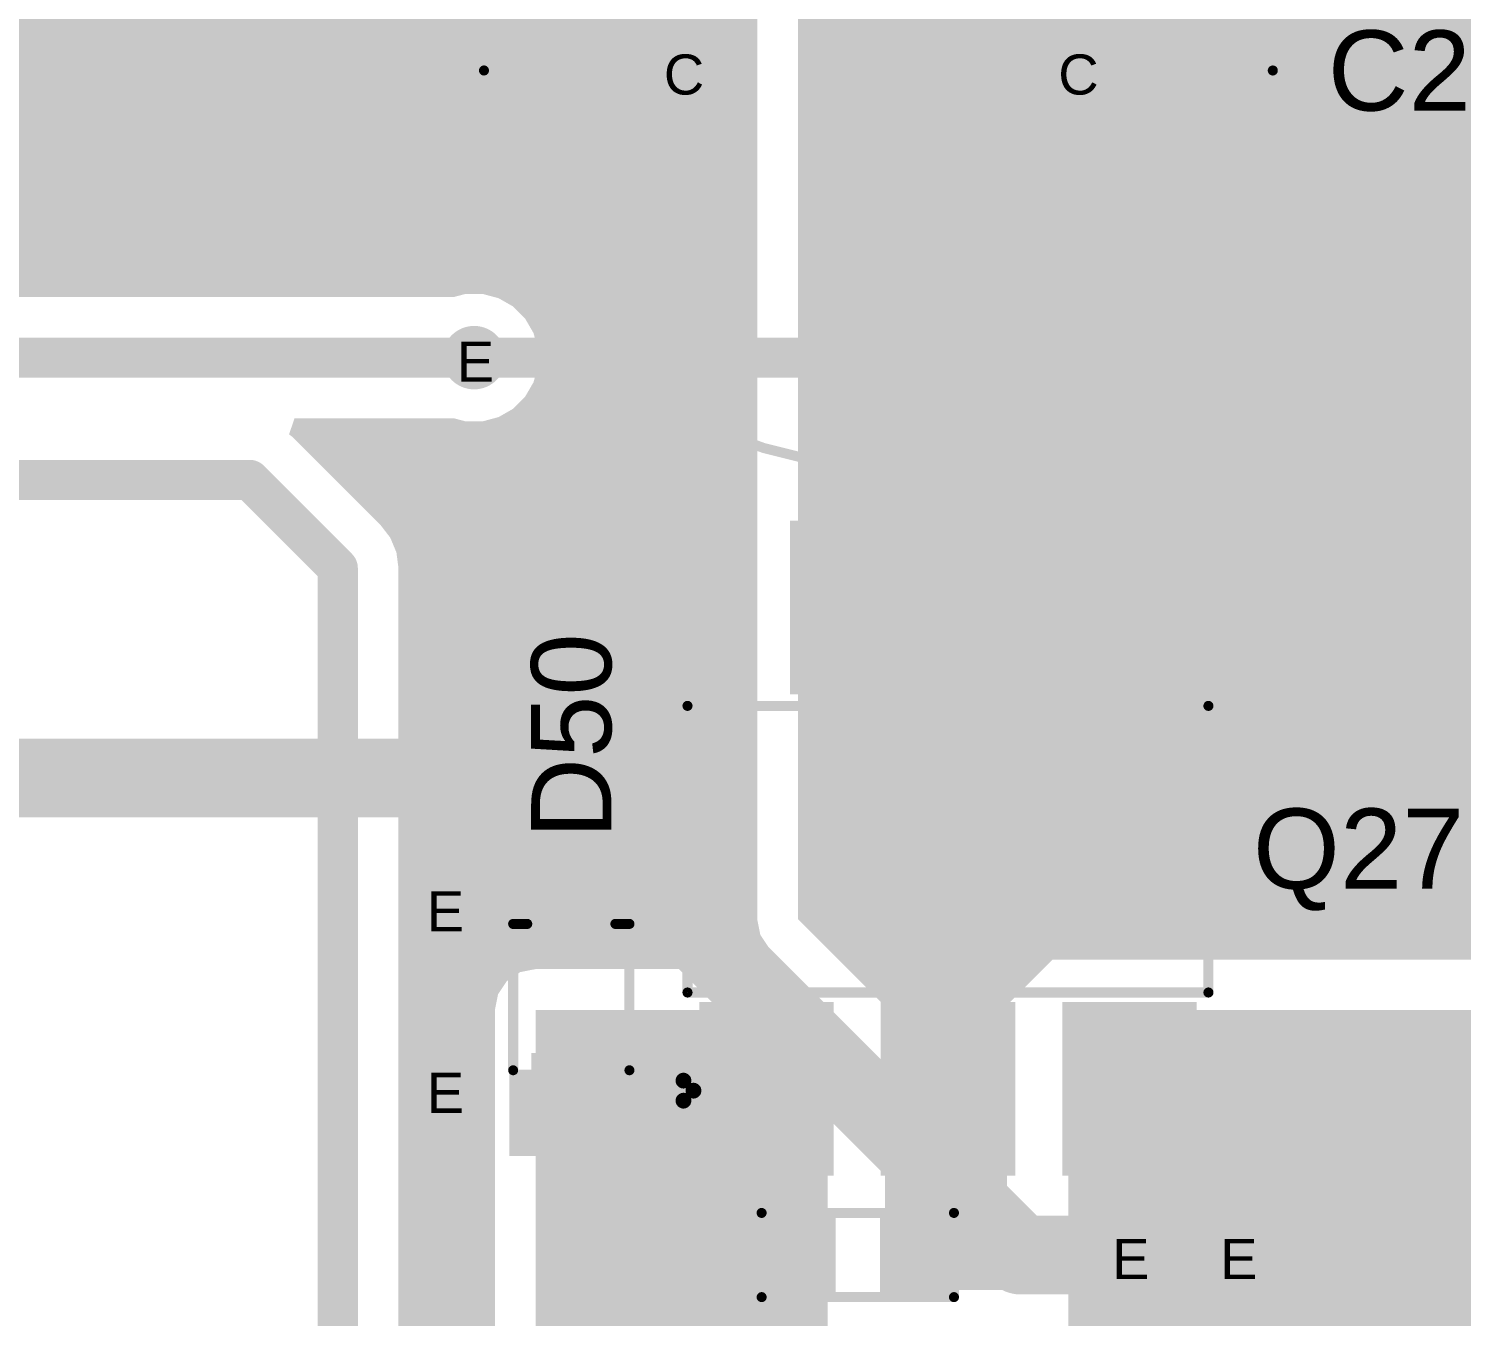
# Model space of a CAD drawing. Header units: inches. Extents: x 68 to 568, y 3 to 460.
# Drawn here: x 167.43 to 185.59, y 24.2 to 40.52 of the extents above; entities that cross this region are included whole.
import ezdxf

# ---------------------------------------------------------------- set-up
doc = ezdxf.new("R2010")
doc.units = ezdxf.units.IN
for name, color, linetype in [('Bottom Layer', 5, 'Continuous'), ('Bottom Solder', 6, 'Continuous'), ('Drill Drawing', 1, 'Continuous'), ('Layer 1', 16, 'Continuous'), ('Layer 2', 76, 'Continuous'), ('Multi-Layer', 9, 'Continuous'), ('Pad Holes', 156, 'Continuous'), ('Top Layer', 1, 'Continuous'), ('Top Overlay', 2, 'Continuous'), ('Top Paste', 8, 'Continuous'), ('Top Solder', 216, 'Continuous'), ('Via Holes', 16, 'Continuous')]:
    doc.layers.add(name, color=color, linetype=linetype)
doc.styles.add('Arial', font='', dxfattribs={"height": 0.2})
doc.styles.get('Arial').set_extended_font_data('Arial')

# ---------------------------------------------------------------- blocks, each defined once
blk = doc.blocks.new('EEUFR1V471B_108')
at = {"layer": 'Bottom Layer'}
h = blk.add_hatch(color=5, dxfattribs=at)
edge = h.paths.add_edge_path()
edge.add_arc((-2.5, 0), 0.8, 0, 360)
h = blk.add_hatch(color=5, dxfattribs=at)
edge = h.paths.add_edge_path()
edge.add_arc((2.5, 0), 0.8, 0, 360)
at = {"layer": 'Bottom Solder'}
h = blk.add_hatch(color=6, dxfattribs=at)
edge = h.paths.add_edge_path()
edge.add_arc((-2.5, 0), 0.85, 0, 360)
h = blk.add_hatch(color=6, dxfattribs=at)
edge = h.paths.add_edge_path()
edge.add_arc((2.5, 0), 0.85, 0, 360)
at = {"layer": 'Layer 1'}
h = blk.add_hatch(color=16, dxfattribs=at)
edge = h.paths.add_edge_path()
edge.add_arc((-2.5, 0), 0.8, 0, 360)
h = blk.add_hatch(color=16, dxfattribs=at)
edge = h.paths.add_edge_path()
edge.add_arc((2.5, 0), 0.8, 0, 360)
at = {"layer": 'Layer 2'}
h = blk.add_hatch(color=76, dxfattribs=at)
edge = h.paths.add_edge_path()
edge.add_arc((-2.5, 0), 0.8, 0, 360)
h = blk.add_hatch(color=76, dxfattribs=at)
edge = h.paths.add_edge_path()
edge.add_arc((2.5, 0), 0.8, 0, 360)
at = {"layer": 'Multi-Layer'}
h = blk.add_hatch(color=9, dxfattribs=at)
edge = h.paths.add_edge_path()
edge.add_arc((-2.5, 0), 0.8, 0, 360)
h = blk.add_hatch(color=9, dxfattribs=at)
edge = h.paths.add_edge_path()
edge.add_arc((2.5, 0), 0.8, 0, 360)
at = {"layer": 'Pad Holes'}
h = blk.add_hatch(color=7, dxfattribs=at)
edge = h.paths.add_edge_path()
edge.add_arc((-2.5, 0), 0.5, 0, 360)
h = blk.add_hatch(color=7, dxfattribs=at)
edge = h.paths.add_edge_path()
edge.add_arc((2.5, 0), 0.5, 0, 360)
at = {"layer": 'Top Layer'}
h = blk.add_hatch(color=1, dxfattribs=at)
edge = h.paths.add_edge_path()
edge.add_arc((-2.5, 0), 0.8, 0, 360)
h = blk.add_hatch(color=1, dxfattribs=at)
edge = h.paths.add_edge_path()
edge.add_arc((2.5, 0), 0.8, 0, 360)
at = {"layer": 'Top Overlay'}
blk.add_hatch(color=2, dxfattribs=at).paths.add_polyline_path([(3.556, 3.556), (3.556, -3.556), (4.318, -2.54), (4.826, -1.016), (4.973, 0.523), (4.826, 1.524)])
at = {"layer": 'Top Solder'}
h = blk.add_hatch(color=216, dxfattribs=at)
edge = h.paths.add_edge_path()
edge.add_arc((-2.5, 0), 0.85, 0, 360)
h = blk.add_hatch(color=216, dxfattribs=at)
edge = h.paths.add_edge_path()
edge.add_arc((2.5, 0), 0.85, 0, 360)
at = {"layer": 'Top Overlay'}
for points in [[(5, 0, 0.127, 0.127, 1), (-5, 0, 0.127, 0.127, 1)], [(-4.128, 0.762, 0.127, 0.127, 1), (-4, 0.762, 0.127, 0.127, 1)], [(-5.032, 0, 0.0635, 0.0635, 1), (-4.968, 0, 0.0635, 0.0635, 1)], [(-4.636, 0, 0.127, 0.127, 1), (-4.508, 0, 0.127, 0.127, 1)], [(-3.619, 0, 0.127, 0.127, 1), (-3.493, 0, 0.127, 0.127, 1)], [(4.968, 0, 0.0635, 0.0635, 1), (5.032, 0, 0.0635, 0.0635, 1)], [(-4.128, -0.762, 0.127, 0.127, 1), (-4, -0.762, 0.127, 0.127, 1)]]:
    blk.add_lwpolyline(points, format="xyseb", close=True, dxfattribs=at)
for points in [[(-4.064, 0.762, 0.254, 0.254, 0), (-4.064, -0.762, 0.254, 0.254, 0)], [(-3.556, 0, 0.254, 0.254, 0), (-4.572, 0, 0.254, 0.254, 0)]]:
    blk.add_lwpolyline(points, format="xyseb", dxfattribs=at)
blk = doc.blocks.new('SOD_323_134')
at = {"layer": 'Top Layer'}
for points in [[(-0.75, -0.45), (-1.55, -0.45), (-1.55, 0.45), (-0.75, 0.45)], [(1.55, -0.45), (0.75, -0.45), (0.75, 0.45), (1.55, 0.45)]]:
    blk.add_hatch(color=1, dxfattribs=at).paths.add_polyline_path(points)
at = {"layer": 'Top Overlay'}
for points in [[(-2, 0.482), (-0.908, 0.482), (-0.908, 0.787), (-2, 0.787)], [(-2.001, -0.508), (-1.569, -0.508), (-1.569, 0.508), (-2.001, 0.508)], [(-2, -0.788), (-0.908, -0.788), (-0.908, -0.483), (-2, -0.483)]]:
    blk.add_hatch(color=2, dxfattribs=at).paths.add_polyline_path(points)
at = {"layer": 'Top Paste'}
for points in [[(-0.75, -0.45), (-1.55, -0.45), (-1.55, 0.45), (-0.75, 0.45)], [(1.55, -0.45), (0.75, -0.45), (0.75, 0.45), (1.55, 0.45)]]:
    blk.add_hatch(color=8, dxfattribs=at).paths.add_polyline_path(points)
at = {"layer": 'Top Solder'}
for points in [[(-0.695, -0.505), (-1.605, -0.505), (-1.605, 0.505), (-0.695, 0.505)], [(1.605, -0.505), (0.695, -0.505), (0.695, 0.505), (1.605, 0.505)]]:
    blk.add_hatch(color=216, dxfattribs=at).paths.add_polyline_path(points)
at = {"layer": 'Top Overlay'}
for points in [[(-0.914, 0.737, 0.127, 0.127, 0), (0.94, 0.737, 0.127, 0.127, 0)], [(0.94, 0.737, 0.127, 0.127, 0), (0.94, 0.559, 0.127, 0.127, 0)], [(0.94, -0.559, 0.127, 0.127, 0), (0.94, -0.737, 0.127, 0.127, 0)], [(-0.914, -0.737, 0.127, 0.127, 0), (0.94, -0.737, 0.127, 0.127, 0)]]:
    blk.add_lwpolyline(points, format="xyseb", dxfattribs=at)
for points in [[(-0.946, 0.737, 0.0635, 0.0635, 1), (-0.883, 0.737, 0.0635, 0.0635, 1)], [(0.908, 0.737, 0.0635, 0.0635, 1), (0.972, 0.737, 0.0635, 0.0635, 1)], [(0.908, 0.737, 0.0635, 0.0635, 1), (0.972, 0.737, 0.0635, 0.0635, 1)], [(0.908, 0.559, 0.0635, 0.0635, 1), (0.972, 0.559, 0.0635, 0.0635, 1)], [(0.908, -0.559, 0.0635, 0.0635, 1), (0.972, -0.559, 0.0635, 0.0635, 1)], [(-0.946, -0.737, 0.0635, 0.0635, 1), (-0.883, -0.737, 0.0635, 0.0635, 1)], [(0.908, -0.737, 0.0635, 0.0635, 1), (0.972, -0.737, 0.0635, 0.0635, 1)], [(0.908, -0.737, 0.0635, 0.0635, 1), (0.972, -0.737, 0.0635, 0.0635, 1)]]:
    blk.add_lwpolyline(points, format="xyseb", close=True, dxfattribs=at)
blk = doc.blocks.new('SOT__223_138')
at = {"layer": 'Top Layer'}
for points in [[(-1.9, 4.05), (1.9, 4.05), (1.9, 2.05), (-1.9, 2.05)], [(-3.05, -2.05), (-1.55, -2.05), (-1.55, -4.05), (-3.05, -4.05)], [(-0.75, -2.05), (0.75, -2.05), (0.75, -4.05), (-0.75, -4.05)], [(1.55, -2.05), (3.05, -2.05), (3.05, -4.05), (1.55, -4.05)]]:
    blk.add_hatch(color=1, dxfattribs=at).paths.add_polyline_path(points)
at = {"layer": 'Top Paste'}
for points in [[(-1.9, 4.05), (1.9, 4.05), (1.9, 2.05), (-1.9, 2.05)], [(-3.05, -2.05), (-1.55, -2.05), (-1.55, -4.05), (-3.05, -4.05)], [(-0.75, -2.05), (0.75, -2.05), (0.75, -4.05), (-0.75, -4.05)], [(1.55, -2.05), (3.05, -2.05), (3.05, -4.05), (1.55, -4.05)]]:
    blk.add_hatch(color=8, dxfattribs=at).paths.add_polyline_path(points)
at = {"layer": 'Top Solder'}
for points in [[(-2.002, 4.152), (2.002, 4.152), (2.002, 1.948), (-2.002, 1.948)], [(-3.152, -1.948), (-1.448, -1.948), (-1.448, -4.152), (-3.152, -4.152)], [(-0.852, -1.948), (0.852, -1.948), (0.852, -4.152), (-0.852, -4.152)], [(1.448, -1.948), (3.152, -1.948), (3.152, -4.152), (1.448, -4.152)]]:
    blk.add_hatch(color=216, dxfattribs=at).paths.add_polyline_path(points)
at = {"layer": 'Top Overlay'}
for points in [[(-3.302, -1.829, 0.127, 0.127, 0), (-3.302, 1.803, 0.127, 0.127, 0)], [(-3.302, 1.803, 0.127, 0.127, 0), (3.302, 1.803, 0.127, 0.127, 0)], [(3.302, -1.829, 0.127, 0.127, 0), (3.302, 1.803, 0.127, 0.127, 0)], [(-3.302, -1.829, 0.127, 0.127, 0), (3.302, -1.829, 0.127, 0.127, 0)], [(-3.353, -3.2, 0.2, 0.2, 0), (-3.353, -2.946, 0.2, 0.2, 0)], [(-3.353, -2.946, 0.2, 0.2, 0), (-3.226, -3.073, 0.2, 0.2, 0)], [(-3.353, -3.2, 0.2, 0.2, 0), (-3.226, -3.073, 0.2, 0.2, 0)]]:
    blk.add_lwpolyline(points, format="xyseb", dxfattribs=at)
for points in [[(-3.334, 1.803, 0.0635, 0.0635, 1), (-3.27, 1.803, 0.0635, 0.0635, 1)], [(-3.334, 1.803, 0.0635, 0.0635, 1), (-3.27, 1.803, 0.0635, 0.0635, 1)], [(3.27, 1.803, 0.0635, 0.0635, 1), (3.334, 1.803, 0.0635, 0.0635, 1)], [(3.27, 1.803, 0.0635, 0.0635, 1), (3.334, 1.803, 0.0635, 0.0635, 1)], [(-3.334, -1.829, 0.0635, 0.0635, 1), (-3.27, -1.829, 0.0635, 0.0635, 1)], [(-3.334, -1.829, 0.0635, 0.0635, 1), (-3.27, -1.829, 0.0635, 0.0635, 1)], [(3.27, -1.829, 0.0635, 0.0635, 1), (3.334, -1.829, 0.0635, 0.0635, 1)], [(3.27, -1.829, 0.0635, 0.0635, 1), (3.334, -1.829, 0.0635, 0.0635, 1)], [(-3.403, -2.946, 0.1, 0.1, 1), (-3.303, -2.946, 0.1, 0.1, 1)], [(-3.403, -2.946, 0.1, 0.1, 1), (-3.303, -2.946, 0.1, 0.1, 1)], [(-3.276, -3.073, 0.1, 0.1, 1), (-3.176, -3.073, 0.1, 0.1, 1)], [(-3.276, -3.073, 0.1, 0.1, 1), (-3.176, -3.073, 0.1, 0.1, 1)], [(-3.403, -3.2, 0.1, 0.1, 1), (-3.303, -3.2, 0.1, 0.1, 1)], [(-3.403, -3.2, 0.1, 0.1, 1), (-3.303, -3.2, 0.1, 0.1, 1)]]:
    blk.add_lwpolyline(points, format="xyseb", close=True, dxfattribs=at)
blk = doc.blocks.new('R___0603_144')
at = {"layer": 'Top Layer'}
for points in [[(-0.381, 0.4445), (-0.381, -0.4445), (-1.143, -0.4445), (-1.143, 0.4445)], [(1.143, 0.4445), (1.143, -0.4445), (0.381, -0.4445), (0.381, 0.4445)]]:
    blk.add_hatch(color=1, dxfattribs=at).paths.add_polyline_path(points)
at = {"layer": 'Top Paste'}
for points in [[(-0.381, 0.4445), (-0.381, -0.4445), (-1.143, -0.4445), (-1.143, 0.4445)], [(1.143, 0.4445), (1.143, -0.4445), (0.381, -0.4445), (0.381, 0.4445)]]:
    blk.add_hatch(color=8, dxfattribs=at).paths.add_polyline_path(points)
at = {"layer": 'Top Solder'}
for points in [[(-0.2794, 0.5461), (-0.2794, -0.5461), (-1.2446, -0.5461), (-1.2446, 0.5461)], [(1.2446, 0.5461), (1.2446, -0.5461), (0.2794, -0.5461), (0.2794, 0.5461)]]:
    blk.add_hatch(color=216, dxfattribs=at).paths.add_polyline_path(points)
at = {"layer": 'Top Overlay'}
for points in [[(-1.2192, -0.5334, 0.127, 0.127, 0), (-1.2192, 0.5334, 0.127, 0.127, 0)], [(-1.2192, 0.5334, 0.127, 0.127, 0), (1.2192, 0.5334, 0.127, 0.127, 0)], [(1.2192, -0.5334, 0.127, 0.127, 0), (1.2192, 0.5334, 0.127, 0.127, 0)], [(-1.2192, -0.5334, 0.127, 0.127, 0), (1.2192, -0.5334, 0.127, 0.127, 0)]]:
    blk.add_lwpolyline(points, format="xyseb", dxfattribs=at)
for points in [[(-1.25095, 0.5334, 0.0635, 0.0635, 1), (-1.18745, 0.5334, 0.0635, 0.0635, 1)], [(-1.25095, 0.5334, 0.0635, 0.0635, 1), (-1.18745, 0.5334, 0.0635, 0.0635, 1)], [(1.18745, 0.5334, 0.0635, 0.0635, 1), (1.25095, 0.5334, 0.0635, 0.0635, 1)], [(1.18745, 0.5334, 0.0635, 0.0635, 1), (1.25095, 0.5334, 0.0635, 0.0635, 1)], [(-1.25095, -0.5334, 0.0635, 0.0635, 1), (-1.18745, -0.5334, 0.0635, 0.0635, 1)], [(-1.25095, -0.5334, 0.0635, 0.0635, 1), (-1.18745, -0.5334, 0.0635, 0.0635, 1)], [(1.18745, -0.5334, 0.0635, 0.0635, 1), (1.25095, -0.5334, 0.0635, 0.0635, 1)], [(1.18745, -0.5334, 0.0635, 0.0635, 1), (1.25095, -0.5334, 0.0635, 0.0635, 1)]]:
    blk.add_lwpolyline(points, format="xyseb", close=True, dxfattribs=at)

msp = doc.modelspace()

# ---------------------------------------------------------------- hatches: boundary and pattern name
at = {"layer": 'Bottom Layer'}
h = msp.add_hatch(color=5, dxfattribs=at)
edge = h.paths.add_edge_path()
edge.add_arc((173.076, 36.347), 0.3, 0, 360)
h = msp.add_hatch(color=5, dxfattribs=at)
edge = h.paths.add_edge_path()
edge.add_arc((172.695, 29.381), 0.3, 0, 360)
h = msp.add_hatch(color=5, dxfattribs=at)
edge = h.paths.add_edge_path()
edge.add_arc((172.695, 27.081), 0.3, 0, 360)
h = msp.add_hatch(color=5, dxfattribs=at)
edge = h.paths.add_edge_path()
edge.add_arc((181.383, 24.975), 0.3, 0, 360)
h = msp.add_hatch(color=5, dxfattribs=at)
edge = h.paths.add_edge_path()
edge.add_arc((182.754, 24.975), 0.3, 0, 360)
at = {"layer": 'Bottom Solder'}
h = msp.add_hatch(color=6, dxfattribs=at)
edge = h.paths.add_edge_path()
edge.add_arc((173.076, 36.347), 0.402, 0, 360)
h = msp.add_hatch(color=6, dxfattribs=at)
edge = h.paths.add_edge_path()
edge.add_arc((172.695, 29.381), 0.402, 0, 360)
h = msp.add_hatch(color=6, dxfattribs=at)
edge = h.paths.add_edge_path()
edge.add_arc((172.695, 27.081), 0.402, 0, 360)
h = msp.add_hatch(color=6, dxfattribs=at)
edge = h.paths.add_edge_path()
edge.add_arc((181.383, 24.975), 0.402, 0, 360)
h = msp.add_hatch(color=6, dxfattribs=at)
edge = h.paths.add_edge_path()
edge.add_arc((182.754, 24.975), 0.402, 0, 360)
at = {"layer": 'Layer 1'}
h = msp.add_hatch(color=16, dxfattribs=at)
edge = h.paths.add_edge_path()
edge.add_arc((173.076, 36.347), 0.3, 0, 360)
h = msp.add_hatch(color=16, dxfattribs=at)
edge = h.paths.add_edge_path()
edge.add_arc((172.695, 29.381), 0.3, 0, 360)
h = msp.add_hatch(color=16, dxfattribs=at)
edge = h.paths.add_edge_path()
edge.add_arc((172.695, 27.081), 0.3, 0, 360)
h = msp.add_hatch(color=16, dxfattribs=at)
edge = h.paths.add_edge_path()
edge.add_arc((181.383, 24.975), 0.3, 0, 360)
h = msp.add_hatch(color=16, dxfattribs=at)
edge = h.paths.add_edge_path()
edge.add_arc((182.754, 24.975), 0.3, 0, 360)
at = {"layer": 'Layer 2'}
h = msp.add_hatch(color=76, dxfattribs=at)
edge = h.paths.add_edge_path()
edge.add_arc((173.076, 36.347), 0.3, 0, 360)
h = msp.add_hatch(color=76, dxfattribs=at)
edge = h.paths.add_edge_path()
edge.add_arc((172.695, 29.381), 0.3, 0, 360)
h = msp.add_hatch(color=76, dxfattribs=at)
edge = h.paths.add_edge_path()
edge.add_arc((172.695, 27.081), 0.3, 0, 360)
h = msp.add_hatch(color=76, dxfattribs=at)
edge = h.paths.add_edge_path()
edge.add_arc((181.383, 24.975), 0.3, 0, 360)
h = msp.add_hatch(color=76, dxfattribs=at)
edge = h.paths.add_edge_path()
edge.add_arc((182.754, 24.975), 0.3, 0, 360)
at = {"layer": 'Top Layer'}
for points in [[(170.325, 53.935), (170.322, 53.924), (170.322, 49.072), (170.362, 48.874), (170.474, 48.706), (170.642, 48.594), (170.84, 48.554), (175.021, 48.554), (175.021, 42.951), (175.061, 42.753), (175.173, 42.585), (175.173, 42.585), (176.665, 41.093), (176.665, 29.231), (176.704, 29.033), (176.817, 28.865), (176.895, 28.787), (176.817, 28.599), (173.858, 28.599), (173.659, 28.56), (173.491, 28.447), (173.379, 28.279), (173.34, 28.081), (173.34, 22.758), (172.117, 22.758), (172.117, 33.68), (172.091, 33.879), (172.014, 34.064), (171.892, 34.223), (170.774, 35.341), (170.73, 35.375), (170.799, 35.578), (172.822, 35.578), (172.969, 35.539), (173.182, 35.539), (173.387, 35.594), (173.572, 35.7), (173.722, 35.851), (173.829, 36.035), (173.884, 36.241), (173.884, 36.453), (173.829, 36.659), (173.722, 36.843), (173.572, 36.994), (173.387, 37.1), (173.182, 37.155), (172.969, 37.155), (172.822, 37.116), (164.567, 37.116), (164.567, 37.116), (164.368, 37.089), (164.182, 37.013), (164.155, 36.991), (164.02, 37.145), (165.998, 39.122), (165.998, 39.122), (166.12, 39.282), (166.197, 39.467), (166.223, 39.666), (166.223, 47.81), (166.223, 49.238), (166.401, 49.341), (166.552, 49.491), (166.658, 49.676), (166.713, 49.881), (166.713, 50.094), (166.674, 50.241), (166.674, 54.092), (170.196, 54.092)], [(180.983, 44.983), (192.659, 44.983), (192.659, 28.719), (180.408, 28.719), (179.833, 28.144), (179.833, 24.53), (178.283, 24.53), (178.283, 28.131), (177.183, 29.231), (177.183, 41.308), (175.539, 42.951), (175.539, 48.564), (180.983, 48.564)], [(173.858, 22.758), (177.559, 22.758), (177.559, 28.081), (173.858, 28.081)], [(193.675, 28.081), (180.607, 28.081), (180.607, 24.53), (193.675, 24.53)], [(180.607, 22.758), (196.624, 22.758), (196.624, 26.638), (180.607, 26.638)]]:
    msp.add_hatch(color=1, dxfattribs=at).paths.add_polyline_path(points)
h = msp.add_hatch(color=1, dxfattribs=at)
edge = h.paths.add_edge_path()
edge.add_arc((173.076, 36.347), 0.3, 0, 360)
h = msp.add_hatch(color=1, dxfattribs=at)
edge = h.paths.add_edge_path()
edge.add_arc((172.695, 29.381), 0.3, 0, 360)
h = msp.add_hatch(color=1, dxfattribs=at)
edge = h.paths.add_edge_path()
edge.add_arc((172.695, 27.081), 0.3, 0, 360)
h = msp.add_hatch(color=1, dxfattribs=at)
edge = h.paths.add_edge_path()
edge.add_arc((181.383, 24.975), 0.3, 0, 360)
h = msp.add_hatch(color=1, dxfattribs=at)
edge = h.paths.add_edge_path()
edge.add_arc((182.754, 24.975), 0.3, 0, 360)
at = {"layer": 'Top Solder'}
h = msp.add_hatch(color=216, dxfattribs=at)
edge = h.paths.add_edge_path()
edge.add_arc((173.076, 36.347), 0.402, 0, 360)
h = msp.add_hatch(color=216, dxfattribs=at)
edge = h.paths.add_edge_path()
edge.add_arc((172.695, 29.381), 0.402, 0, 360)
h = msp.add_hatch(color=216, dxfattribs=at)
edge = h.paths.add_edge_path()
edge.add_arc((172.695, 27.081), 0.402, 0, 360)
h = msp.add_hatch(color=216, dxfattribs=at)
edge = h.paths.add_edge_path()
edge.add_arc((181.383, 24.975), 0.402, 0, 360)
h = msp.add_hatch(color=216, dxfattribs=at)
edge = h.paths.add_edge_path()
edge.add_arc((182.754, 24.975), 0.402, 0, 360)
at = {"layer": 'Via Holes'}
h = msp.add_hatch(color=7, dxfattribs=at)
edge = h.paths.add_edge_path()
edge.add_arc((173.076, 36.347), 0.15, 0, 360)
h = msp.add_hatch(color=7, dxfattribs=at)
edge = h.paths.add_edge_path()
edge.add_arc((172.695, 29.381), 0.15, 0, 360)
h = msp.add_hatch(color=7, dxfattribs=at)
edge = h.paths.add_edge_path()
edge.add_arc((172.695, 27.081), 0.15, 0, 360)
h = msp.add_hatch(color=7, dxfattribs=at)
edge = h.paths.add_edge_path()
edge.add_arc((181.383, 24.975), 0.15, 0, 360)
h = msp.add_hatch(color=7, dxfattribs=at)
edge = h.paths.add_edge_path()
edge.add_arc((182.754, 24.975), 0.15, 0, 360)

# ---------------------------------------------------------------- linework, layer by layer
at = {"layer": 'Bottom Layer'}
for points in [[(183.365, 37.924, 0.508, 0.508, 0), (183.365, 82.116, 0.508, 0.508, 0)], [(181.788, 36.347, 0.508, 0.508, 0), (183.365, 37.924, 0.508, 0.508, 0)], [(173.076, 36.347, 0.508, 0.508, 0), (181.788, 36.347, 0.508, 0.508, 0)], [(161.718, 31.02, 1, 1, 0), (173.958, 31.02, 1, 1, 0)], [(173.958, 31.02, 1, 1, 0), (180.003, 24.975, 1, 1, 0)], [(180.003, 24.975, 1, 1, 0), (182.754, 24.975, 1, 1, 0)]]:
    msp.add_lwpolyline(points, format="xyseb", dxfattribs=at)
for points in [[(183.238, 37.924, 0.254, 0.254, 1), (183.492, 37.924, 0.254, 0.254, 1)], [(183.238, 37.924, 0.254, 0.254, 1), (183.492, 37.924, 0.254, 0.254, 1)], [(172.949, 36.347, 0.254, 0.254, 1), (173.203, 36.347, 0.254, 0.254, 1)], [(181.661, 36.347, 0.254, 0.254, 1), (181.915, 36.347, 0.254, 0.254, 1)], [(181.661, 36.347, 0.254, 0.254, 1), (181.915, 36.347, 0.254, 0.254, 1)], [(173.708, 31.02, 0.5, 0.5, 1), (174.208, 31.02, 0.5, 0.5, 1)], [(173.708, 31.02, 0.5, 0.5, 1), (174.208, 31.02, 0.5, 0.5, 1)], [(179.753, 24.975, 0.5, 0.5, 1), (180.253, 24.975, 0.5, 0.5, 1)], [(179.753, 24.975, 0.5, 0.5, 1), (180.253, 24.975, 0.5, 0.5, 1)], [(182.504, 24.975, 0.5, 0.5, 1), (183.004, 24.975, 0.5, 0.5, 1)]]:
    msp.add_lwpolyline(points, format="xyseb", close=True, dxfattribs=at)
at = {"layer": 'Top Layer'}
for points in [[(164.567, 36.347, 0.508, 0.508, 0), (173.076, 36.347, 0.508, 0.508, 0)], [(165.913, 34.798, 0.508, 0.508, 0), (170.231, 34.798, 0.508, 0.508, 0)], [(170.231, 34.798, 0.508, 0.508, 0), (171.348, 33.68, 0.508, 0.508, 0)], [(171.348, 15.038, 0.508, 0.508, 0), (171.348, 33.68, 0.508, 0.508, 0)]]:
    msp.add_lwpolyline(points, format="xyseb", dxfattribs=at)
for points in [[(172.949, 36.347, 0.254, 0.254, 1), (173.203, 36.347, 0.254, 0.254, 1)], [(170.104, 34.798, 0.254, 0.254, 1), (170.358, 34.798, 0.254, 0.254, 1)], [(170.104, 34.798, 0.254, 0.254, 1), (170.358, 34.798, 0.254, 0.254, 1)], [(171.221, 33.68, 0.254, 0.254, 1), (171.475, 33.68, 0.254, 0.254, 1)], [(171.221, 33.68, 0.254, 0.254, 1), (171.475, 33.68, 0.254, 0.254, 1)]]:
    msp.add_lwpolyline(points, format="xyseb", close=True, dxfattribs=at)

# ---------------------------------------------------------------- block references
for name, p, rotation in [('EEUFR1V471B_108', (178.201, 39.986), 180), ('SOD_323_134', (174.308, 28.231), 90)]:
    msp.add_blockref(name, p, dxfattribs=dict(rotation=rotation))
for name, p in [('SOT__223_138', (179.083, 30.131)), ('R___0603_144', (177.94, 24.975))]:
    msp.add_blockref(name, p)

# ---------------------------------------------------------------- texts
at = {"layer": 'Drill Drawing', "style": 'Arial'}
for s, p in [('C', (175.481, 39.681)), ('C', (180.481, 39.681)), ('E', (172.856, 36.042)), ('E', (172.475, 29.076)), ('E', (172.475, 26.776)), ('E', (181.163, 24.67)), ('E', (182.534, 24.67))]:
    msp.add_text(s, height=0.508, dxfattribs=at).set_placement(p)
at = {"layer": 'Top Overlay', "style": 'Arial'}
for s, p in [('C210', (183.897, 39.478)), ('Q27', (182.948, 29.617))]:
    msp.add_text(s, height=1.016, dxfattribs=at).set_placement(p)
msp.add_text('D50', height=1.016, rotation=90, dxfattribs=at).set_placement((174.815, 30.25))

doc.saveas('drawing.dxf')
